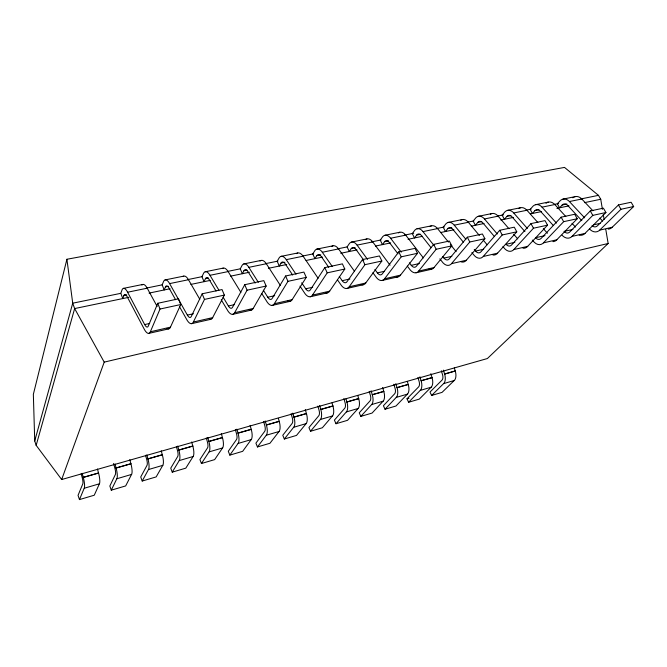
<?xml version="1.0" encoding="UTF-8"?>
<svg xmlns="http://www.w3.org/2000/svg" width="667" height="667" viewBox="0 0 667 667"><rect width="100%" height="100%" fill="white"/><g stroke="black" fill="none" stroke-linecap="round" stroke-linejoin="round"><path stroke-width="1" d="M602.418 209.313L600.734 199.266L598.466 195.348L564.507 167.409L66.908 259.263L33.35 394.339L34.726 440.962L36.16 445.331L61.672 479.523L487.377 358.538L608.146 243.488L605.786 229.415M34.726 440.962L72.72 303.193L66.908 259.263M36.16 445.331L74.646 308.563L72.72 303.193L120.702 293.355M81.157 473.72L82.224 477.705A6.286 1.451 75.3 0 1 82.783 483.917L78.039 495.364L79.456 499.591L94.264 495.214L99.591 483.375A10.955 2.676 75.3 0 0 98.833 474.104L97.474 468.993M126.788 294.897L123.879 295.498L122.795 298.566L120.81 293.33L122.178 289.545A14.449 4.402 77.5 0 1 127.122 291.321L144.681 324.579A8.563 2.718 77.2 0 0 148.291 326.105L157.762 303.277L178.498 298.849L180.765 304.536L170.143 327.822A14.882 4.986 77.3 0 1 167.033 328.381M61.672 479.523L104.21 362.131L74.646 308.563L128.889 297.299M113.598 463.448L114.924 468.351A6.195 1.609 75.2 0 1 115.374 474.504L109.838 486.026L111.281 490.178L125.663 485.926L131.783 474.004A10.797 2.943 75.1 0 0 131.199 464.832L129.807 459.68M168.409 286.301L165.458 286.91L164.19 289.962L162.164 284.842L163.757 281.082A14.174 4.827 77.7 0 1 169.11 282.725L187.369 315.091A8.388 2.976 77.3 0 0 191.262 316.508L202.168 293.797L222.036 289.561L224.354 295.106L212.314 318.276A14.591 5.419 77.4 0 1 209.563 319.201M79.456 499.591L84.401 487.794A11.031 2.551 75.3 0 0 83.567 478.481L82.208 473.328M123.879 295.498A8.229 2.51 77.5 0 1 127.189 296.723L144.689 330.007A15.024 4.769 77.2 0 0 150.1 332.358L160.013 309.029L157.762 303.277M145.573 455.294L146.665 459.271A6.103 1.751 75.1 0 1 146.998 465.366L140.729 476.963L142.196 481.04L148.724 469.076A10.705 3.077 75.1 0 0 148.224 459.955L146.84 454.844M142.196 481.04L156.17 476.905L163.031 464.916A10.639 3.193 75 0 0 162.598 455.836L161.222 450.767M208.446 278.039L205.453 278.656L204.019 281.691L201.959 276.68L203.76 272.945A13.899 5.211 77.8 0 1 209.471 274.454L218.934 290.203M111.281 490.178L117.05 478.297A10.872 2.818 75.2 0 0 116.383 469.076L115.024 464.007M179.59 306.862L187.235 320.443A14.724 5.219 77.3 0 0 193.063 322.628L204.469 299.408L202.168 293.797M176.388 446.54L177.472 450.458A6.011 1.893 74.9 0 1 177.714 456.486L170.744 468.151L172.236 472.153L179.481 460.13A10.555 3.318 74.9 0 0 179.131 451.092L177.755 446.065M172.236 472.153L185.818 468.142L193.38 456.086A10.48 3.418 74.8 0 0 193.096 447.09L191.687 441.979M246.998 270.077L243.947 270.71L242.363 273.72L240.27 268.826L242.254 265.107A13.64 5.569 77.9 0 1 248.316 266.5L258.329 282.274M249.183 309.788A14.299 5.811 77.5 0 0 252.81 309.104L266.15 286.06L263.798 280.64L244.739 284.709L232.525 307.295A8.221 3.21 77.4 0 1 228.372 305.978L223.128 297.215M221.227 299.775L228.114 311.264A14.432 5.636 77.4 0 0 234.317 313.29L247.073 290.187L266.15 286.06M206.286 437.919L207.404 441.896A5.928 2.018 74.8 0 1 207.545 447.865L199.925 459.58L201.434 463.523L214.641 459.621L222.861 447.507A10.33 3.643 74.7 0 0 222.72 438.603L221.319 433.567M284.951 262.248L281.032 263.056L279.298 266.05L277.18 261.256L279.348 257.562A13.39 5.903 78 0 1 285.709 258.838L295.998 274.229M235.368 429.656L236.485 433.583A5.845 2.134 74.6 0 1 236.535 439.495L228.297 451.251L229.832 455.127L238.386 442.988A10.255 3.752 74.6 0 0 238.319 434.134L236.918 429.139M287.886 301.025A14.024 6.178 77.6 0 0 291.737 300.283L306.27 277.372L303.885 272.086L285.584 275.996L272.169 298.441A8.062 3.427 77.5 0 1 267.784 297.224L263.34 290.187M229.832 455.127L242.671 451.326L251.509 439.169A10.188 3.844 74.6 0 0 251.501 430.357L250.108 425.396M261.781 293.563L267.4 302.426A14.149 6.011 77.5 0 0 273.962 304.31L287.961 281.341L306.27 277.372M320.794 254.844L316.775 255.678L314.916 258.646L312.765 253.952L315.099 250.283A13.148 6.203 78.2 0 1 321.744 251.459L332.274 266.466M263.607 421.511L264.749 425.496A5.761 2.251 74.5 0 1 264.716 431.349L255.903 443.146L257.454 446.957L269.952 443.263L279.373 431.065A10.047 4.035 74.4 0 0 279.49 422.336L278.347 418.317M325.88 292.846A13.757 6.503 77.7 0 0 329.19 291.804L344.814 269.034L342.396 263.865L324.812 267.617L310.297 289.928A7.904 3.618 77.6 0 1 305.703 288.803L301.709 282.8M201.434 463.523L209.355 451.434A10.405 3.543 74.8 0 0 209.155 442.496L207.745 437.419M300 286.143L305.211 293.93A13.882 6.362 77.6 0 0 312.081 295.681L327.214 272.845L344.814 269.034M355.136 247.757L351.259 248.558L349.275 251.509L347.107 246.907L349.583 243.272A12.915 6.478 78.3 0 1 356.486 244.347L367.542 259.413M291.104 413.698L292.246 417.634A5.678 2.36 74.3 0 1 292.129 423.428L282.775 435.259L284.334 439.011L296.507 435.409L306.47 423.178A9.913 4.219 74.3 0 0 306.703 414.541L305.294 409.596M361.005 284.476A13.498 6.812 77.8 0 0 365.241 283.642L381.866 261.014L379.423 255.961L362.514 259.571L346.998 281.732A7.754 3.802 77.7 0 1 342.204 280.69L339.286 276.505M317.859 406.103L318.993 409.98A5.603 2.46 74.2 0 1 318.793 415.724L308.929 427.58L310.505 431.266L320.752 419.026A9.838 4.31 74.2 0 0 321.052 410.422L319.643 405.519M337.435 279.815L341.604 285.751A13.615 6.67 77.7 0 0 348.774 287.369L364.941 264.682L381.866 261.014M388.527 240.862L384.534 241.687L382.441 244.614L380.248 240.112L382.866 236.493A12.69 6.728 78.5 0 1 390.012 237.477L401.267 252.201M310.505 431.266L322.353 427.764L332.833 415.508A9.78 4.386 74.1 0 0 333.183 406.945L332.033 402.943M343.855 398.591L345.022 402.534A5.528 2.551 74 0 1 344.756 408.221L334.409 420.102L335.993 423.728L346.74 411.464A9.705 4.477 74 0 0 347.148 402.951L345.998 398.974M396.365 276.872A13.257 7.087 77.9 0 0 399.983 275.779L417.509 253.302L415.049 248.357L398.774 251.834L382.341 273.845A7.612 3.969 77.8 0 1 377.372 272.878L374.912 269.51M335.993 423.728L347.54 420.318L358.504 408.046A9.646 4.544 74 0 0 358.954 399.566L357.812 395.614M420.535 234.259L416.675 235.051L414.482 237.961L412.273 233.542L415.016 229.957A12.465 6.962 78.6 0 1 422.378 230.849L433.808 245.231M257.454 446.957L266.608 434.776A10.113 3.952 74.5 0 0 266.667 426.013L265.241 420.96M372.92 272.77L376.68 277.872A13.365 6.962 77.8 0 0 384.109 279.373L401.226 256.828L417.509 253.302M369.201 391.396L370.36 395.289A5.461 2.635 73.9 0 1 370.027 400.917L359.23 412.815L360.83 416.391L372.078 413.065L383.492 400.775A9.521 4.694 73.8 0 0 384.05 392.371L382.625 387.51M428.898 269.101A13.015 7.337 78 0 0 433.467 268.192L451.834 245.873L449.35 241.037L433.683 244.38L416.4 266.233A7.479 4.119 77.9 0 1 411.272 265.341L409.396 262.881M451.734 227.814L447.732 228.639L445.448 231.524L443.221 227.197L446.081 223.628A12.256 7.179 78.8 0 1 453.643 224.445L465.883 239.295M284.334 439.011L294.055 426.797A9.972 4.135 74.3 0 0 294.239 418.109L292.821 413.14M407.287 266.108L410.488 270.268A13.123 7.22 77.9 0 0 418.159 271.661L436.151 249.266L451.834 245.873M393.855 384.259L395.039 388.227A5.386 2.718 73.7 0 1 394.639 393.805L383.417 405.711L385.026 409.238L396.682 396.932A9.455 4.769 73.7 0 0 397.29 388.578L395.831 383.617M385.026 409.238L395.99 405.995L407.837 393.688A9.396 4.836 73.7 0 0 408.487 385.368L407.329 381.424M481.632 221.644L477.764 222.436L475.388 225.304L473.153 221.052L476.121 217.517A12.056 7.37 79 0 1 483.867 218.259L497.299 234M461.064 261.823A12.79 7.57 78.1 0 0 465.774 260.88L484.901 238.719L482.408 233.984L467.3 237.202L449.258 258.896A7.345 4.252 78 0 1 443.972 258.079L442.705 256.47M417.901 377.43L419.084 381.349A5.319 2.793 73.6 0 1 418.626 386.877L406.995 398.791L408.621 402.259L420.694 389.953A9.338 4.911 73.6 0 0 421.386 381.674L419.935 376.78M439.853 258.871L443.113 262.94A12.898 7.462 78 0 0 451 264.224L469.793 241.988L484.901 238.719M408.621 402.259L419.31 399.099L431.566 386.785A9.28 4.969 73.5 0 0 432.308 378.548L430.857 373.687M510.847 215.608L506.82 216.442L504.369 219.285L502.118 215.116L505.186 211.606A11.856 7.545 79.2 0 1 513.09 212.273L527.347 228.447M492.971 254.986A12.565 7.779 78.2 0 0 496.957 253.819L516.783 231.816L514.274 227.18L499.708 230.29L480.957 251.818A7.22 4.377 78.2 0 1 475.546 251.059L474.254 249.491M441.346 370.777L442.521 374.646A5.253 2.868 73.4 0 1 442.004 380.123L429.998 392.038L431.624 395.456L442.054 392.371L454.686 380.057A9.163 5.094 73.3 0 0 455.511 371.894L454.335 367.951M471.877 252.593L474.612 255.861A12.673 7.679 78.2 0 0 482.7 257.045L502.209 234.967L516.783 231.816M538.844 209.83L534.942 210.639L532.416 213.457L530.157 209.363L533.317 205.878A11.672 7.712 79.4 0 1 541.379 206.478L556.453 223.07M522.995 248.182A12.356 7.971 78.4 0 0 527.072 246.998L547.549 225.163L545.022 220.619L530.974 223.612L511.572 244.989A7.095 4.494 78.3 0 1 506.036 244.289L514.857 242.329M360.83 416.391L372.044 404.102A9.58 4.627 73.9 0 0 372.553 395.664L371.119 390.77M502.935 246.615L505.027 249.024A12.456 7.879 78.3 0 0 513.298 250.117L533.483 228.206L547.549 225.163M566.908 204.035L562.181 205.011L559.588 207.812L557.32 203.785L560.563 200.333A11.489 7.862 79.6 0 1 568.759 200.875L584.659 217.859M552.901 241.637A12.148 8.146 78.5 0 0 556.186 240.403L577.238 218.734L574.712 214.274L561.139 217.175L541.154 238.377A6.97 4.594 78.5 0 1 535.509 237.735L544.989 235.634M532.316 240.062L534.434 242.413A12.239 8.062 78.5 0 0 542.871 243.422L563.665 221.669L577.238 218.734M579.173 235.084A11.948 8.304 78.7 0 0 584.334 234.034L605.928 212.523L603.393 208.154L590.278 210.955L569.751 231.991A6.862 4.686 78.6 0 1 564.007 231.407L572.895 229.431M562.098 235.226L562.873 236.018A12.039 8.229 78.6 0 0 571.461 236.943L592.805 215.366L605.928 212.523M608.154 229.115A11.756 8.446 78.9 0 0 611.572 227.864L633.65 206.528L631.115 202.243L618.434 204.944L597.415 225.821A6.745 4.777 78.8 0 1 592.029 225.721M431.624 395.456L444.089 383.141A9.221 5.036 73.4 0 0 444.872 374.946L443.43 370.118M589.603 229.064L590.395 229.84A11.848 8.379 78.8 0 0 599.108 230.682L620.969 209.271L633.65 206.528M406.995 398.791L408.938 398.224M84.25 488.244L99.45 483.783M116.867 478.748L131.616 474.412M148.524 469.535L162.84 465.324M179.256 460.58L193.163 456.495M209.105 451.892L222.628 447.924M238.119 443.447L251.259 439.586M266.316 435.234L279.106 431.482M293.747 427.255L306.186 423.595M320.427 419.485L332.541 415.925M346.398 411.923L358.187 408.454M371.677 404.561L383.166 401.184M396.306 397.39L407.504 394.097M420.302 390.403L431.216 387.193M443.688 383.6L454.327 380.465M83.275 477.322L98.541 472.953M116.091 467.934L130.899 463.698M147.932 458.829L162.314 454.711M178.839 449.983L192.805 445.99M208.863 441.404L222.428 437.519M238.036 433.058L251.217 429.29M266.383 424.946L279.206 421.286M293.955 417.067L306.428 413.498M320.777 409.396L332.908 405.928M346.873 401.934L358.679 398.549M372.278 394.664L383.775 391.379M397.015 387.585L408.221 384.384M421.119 380.699L432.033 377.572M444.606 373.979L455.253 370.935M83.308 477.447L98.574 473.078M116.125 468.059L130.932 463.815M147.966 458.946L162.339 454.836M178.873 450.108L192.838 446.115M208.896 441.521L222.461 437.635M238.069 433.175L251.251 429.398M266.416 425.062L279.24 421.394M293.989 417.175L306.453 413.607M320.802 409.505L332.941 406.036M346.907 402.043L358.713 398.658M372.311 394.772L383.808 391.479M397.048 387.694L408.254 384.492M421.152 380.799L432.066 377.68M444.639 374.079L455.278 371.035M104.21 362.131L608.146 243.488M148.766 333.383L168.751 328.856M191.596 323.67L210.772 319.326M232.716 314.349L251.151 310.163M272.236 305.386L289.962 301.367M310.247 296.765L327.305 292.896M346.832 288.469L363.265 284.742M382.074 280.474L397.907 276.88M416.05 272.77L431.316 269.31M150.4 331.766L170.51 327.147M193.413 322.036L212.723 317.6M234.709 312.698L253.26 308.429M274.387 303.718L292.229 299.616M312.54 295.089L329.715 291.137M349.258 286.785L365.799 282.975M384.626 278.789L400.567 275.112M418.701 271.077L434.084 267.534M451.567 263.64L466.408 260.222M483.283 256.47L497.615 253.168M513.907 249.541L527.755 246.348M543.497 242.855L556.887 239.761M572.094 236.385L585.051 233.392M599.766 230.123L612.306 227.23M144.681 324.579L149.658 323.47M187.369 315.091L193.413 313.748M228.372 305.978L234.175 304.694M267.784 297.224L274.662 295.698M305.703 288.803L312.706 287.244M342.204 280.69L349.917 278.973M377.372 272.878L384.284 271.336M411.272 265.341L419.401 263.54M443.972 258.079L451.817 256.336M475.546 251.059L483.658 249.258M593.488 224.854L600.175 223.37M160.013 309.029L180.765 304.536M204.469 299.408L224.354 295.106M149.075 293.105L170.052 288.744M190.879 284.417L210.247 280.39M230.64 276.155L249.45 272.244M268.367 268.317L286.718 264.507M306.086 260.48L322.403 257.095M340.754 253.277L357.062 249.892M375.421 246.073L390.712 242.896M408.046 239.295L422.319 236.335M440.67 232.516L453.919 229.765M471.252 226.163L484.067 223.503M500.825 220.018L513.407 217.409M530.39 213.882L541.604 211.547M556.895 208.371L569.009 205.853M584.425 202.651L600.734 199.266M146.223 288.119L162.556 284.767M188.077 279.531L202.368 276.597M227.889 271.361L240.145 268.851M265.666 263.615L277.914 261.105M302.418 256.078L313.648 253.777M338.144 248.749L347.332 246.865M371.836 241.838L381.024 239.953M404.502 235.134L413.69 233.25M437.168 228.431L444.314 226.972M467.792 222.153L473.92 220.894M497.399 216.083L503.527 214.824M525.98 210.213L531.09 209.171M554.569 204.352L558.654 203.518M581.107 198.908L598.466 195.348M127.63 292.221L147.224 288.194L157.154 306.453M169.635 283.6L188.469 279.731L199.8 299.283M210.022 275.304L228.139 271.586L240.904 292.371M248.883 267.334L266.325 263.748L280.398 285.476M286.293 259.655L303.101 256.203L318.101 278.239M322.344 252.251L338.544 248.924L354.469 271.261M357.103 245.114L372.728 241.913L390.07 265.208M390.637 238.236L405.719 235.134L423.362 257.896M423.011 231.591L437.585 228.598L448.449 242.096M454.294 225.171L468.367 222.278L479.381 235.484M484.517 218.959L498.132 216.166L508.946 228.706M513.757 212.965L526.93 210.255L537.852 222.528M542.046 207.154L554.802 204.536L565.816 216.542M569.435 201.534L581.791 198.999L592.896 210.755M123.345 288.394L142.805 284.442M165.066 279.923L183.775 276.121M205.186 271.769L223.195 268.117M243.805 263.932L261.139 260.413M280.999 256.378L297.707 252.985M316.85 249.099L332.958 245.823M351.426 242.079L366.967 238.919M384.792 235.301L399.8 232.249M417.017 228.756L431.516 225.813M448.149 222.436L462.173 219.585M478.256 216.325L491.812 213.565M507.379 210.405L520.502 207.745M535.568 204.686L548.274 202.101M562.856 199.141L575.171 196.64M581.791 198.999L581.107 198.349A11.406 7.921 79.7 0 0 574.354 196.915M554.802 204.536L554.127 203.869A11.581 7.779 79.5 0 0 546.006 203.302M526.93 210.255L526.263 209.58A11.773 7.629 79.3 0 0 518.976 208.412M498.132 216.166L497.474 215.474A11.964 7.454 79.1 0 0 490.328 214.24M599.841 218.109L602.618 221.052M581.816 220.669L567.659 205.403A6.545 4.477 79.6 0 0 562.181 205.011M572.019 223.303L575.463 227.055M468.367 222.278L467.717 221.569A12.164 7.27 78.9 0 0 460.73 220.252M553.251 225.413L540.328 211.072A6.645 4.394 79.4 0 0 534.942 210.639M543.313 228.656L547.415 233.258M437.585 228.598L436.943 227.872A12.373 7.062 78.7 0 0 430.115 226.48M524.904 231.574L512.106 216.925A6.753 4.302 79.2 0 0 506.82 216.442M513.682 234.184L517.734 238.886M405.719 235.134L405.086 234.392A12.581 6.837 78.5 0 0 398.449 232.916M494.272 236.368L482.941 222.97A6.87 4.202 79 0 0 477.764 222.436M483.267 240.137L487.16 244.797M463.323 242.113L452.785 229.223A6.987 4.085 78.8 0 0 447.732 228.639M372.728 241.913L372.111 241.146A12.806 6.595 78.4 0 0 365.674 239.578M450.367 244.481L456.128 251.634M431.04 247.682L421.594 235.684A7.104 3.969 78.6 0 0 416.675 235.051M338.544 248.924L337.936 248.149A13.04 6.328 78.3 0 0 331.716 246.482M397.991 253.835L389.311 242.379A7.229 3.835 78.5 0 0 384.534 241.687M303.101 256.203L302.51 255.403A13.273 6.045 78.1 0 0 296.532 253.635M363.79 260.205L355.878 249.316A7.354 3.694 78.3 0 0 351.259 248.558M266.325 263.748L265.749 262.931A13.523 5.728 78 0 0 260.03 261.055M328.748 267.325L321.227 256.495A7.487 3.535 78.2 0 0 316.775 255.678M292.646 275.046L285.293 263.949A7.629 3.36 78 0 0 281.032 263.056M228.139 271.586L227.58 270.744A13.774 5.386 77.8 0 0 222.653 268.359M255.161 283.058L247.999 271.677A7.771 3.177 77.9 0 0 243.947 270.71M188.469 279.731L187.936 278.864A14.04 5.011 77.7 0 0 183.275 276.355M216.033 291.054L209.28 279.706A7.921 2.968 77.8 0 0 205.453 278.656M618.434 204.944L620.969 209.271M147.224 288.194L146.707 287.31A14.324 4.602 77.6 0 0 141.938 285.059M590.278 210.955L592.805 215.366M561.139 217.175L563.665 221.669M175.571 299.7L169.043 288.052A8.071 2.751 77.7 0 0 165.458 286.91M530.974 223.612L533.483 228.206M499.708 230.29L502.209 234.967M467.3 237.202L469.793 241.988M433.683 244.38L436.151 249.266M398.774 251.834L401.226 256.828M362.514 259.571L364.941 264.682M324.812 267.617L327.214 272.845M285.584 275.996L287.961 281.341M244.739 284.709L247.073 290.187M603.26 214.34L604.102 219.368M572.853 197.832A11.406 7.921 79.7 0 1 573.578 197.315"/></g></svg>
